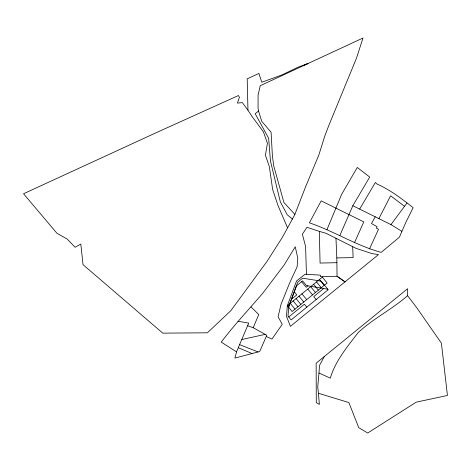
<?xml version="1.0" encoding="UTF-8"?>
<svg xmlns="http://www.w3.org/2000/svg" width="471" height="471" viewBox="0 0 471 471"><rect width="100%" height="100%" fill="white"/><g stroke="black" fill="none" stroke-linecap="round" stroke-linejoin="round"><path stroke-width="0.71" d="M247.964 110.208L242.347 102.619L237.449 103.084L239.421 97.226L238.444 95.542L157.326 132.186L23.55 193.752L56.897 233.227L67.182 239.074L75.107 247.269L80.812 244.072L83.026 264.661L162.778 333.144L207.387 332.803L230.808 310.719L266.986 261.44L282.182 237.625L287.575 227.882L277.937 205.368L272.65 189.495L269.306 166.451L265.403 155.23L267.422 143.284L263.448 131.851L251.967 116.384L247.964 110.208L247.193 78.851L258.897 73.447L261.788 82.242L281.758 75.013L298.013 67.212L307.969 63.532L303.224 65.752M318.979 373.014L319.521 365.378L324.307 356.535L407.568 288.729L407.58 295.688L416.723 307.681L441.398 343.165L447.45 395.469L416.211 402.157L367.727 432.996L358.761 427.674L348.858 402.534L318.42 393.285L317.76 386.826L318.979 373.014L330.301 378.148C335.452 360.786 347.333 346.697 358.195 332.573C373.291 318.573 392.066 309.306 407.58 295.688M236.519 351.855L234.905 358.09L259.032 351.69L259.933 350.966L266.792 335.287L253.204 327.71L247.616 325.738L236.519 351.855L221.229 342.123C234.169 325.049 248.847 309.418 262.753 293.25L284.048 265.144L295.258 246.769L297.772 258.155L297.124 266.804L289.565 283.142L281.052 304.242L278.084 316.818L282.259 324.289L271.955 339.079L266.292 336.477M288.77 306.715L296.565 285.791L302.6 280.875L306.444 285.597L327.775 289.188M294.881 214.405L305.844 186.163L318.814 155.106L324.654 136.431L328.676 125.828L356.465 58.233L363 38.004L260.239 85.704L258.084 95.136L258.067 108.224L258.55 111.009L261.746 121.312L271.084 132.216L272.391 155.83L273.751 165.904L283.901 202.459L294.881 214.405L287.575 227.882M354.598 242.435L363.812 221.906L321.193 200.864L309.37 222.824C333.945 231.12 356.1 245.55 381.186 252.385L399.402 237.166L405.896 222.265L413.126 207.687C401.751 198.697 390.188 189.866 376.841 183.937L375.352 182.495L359.661 209.095M327.004 229.583L341.646 194.311L357.265 167.47L369.706 177.049L352.838 205.715L339.791 235.671M253.204 327.71L258.762 314.546L251.096 306.998M247.616 325.738L248.794 323.088L237.949 321.281M369.494 248.941L378.513 229.242L376.341 228.152L377.13 226.722L371.507 223.572L375.216 216.807M378.902 218.632L390.6 195.777L404.53 206.316M352.838 205.715L390.971 224.614L406.968 203.03M324.307 356.535L316.141 363.218L316.276 402.623L319.373 404.424L318.42 393.285M291.602 299.12L296.807 294.875L294.316 291.82M307.904 285.832L306.15 287.263L301.605 281.687M288.741 316.989L304.419 304.213L306.821 307.157M323.671 288.529L313.763 296.6L316.159 299.544M258.55 111.009L255.176 113.705L268.641 138.239L270.448 160.952L280.316 201.812L287.216 214.782L292.515 219.086M241.835 339.514L265.167 334.381M319.326 231.349L326.103 233.333L356.117 248.382L371.96 253.592L378.472 254.599L290.43 326.338L286.48 316.318L287.339 305.697L296.577 280.899L305.137 274.222L320.362 275.146L320.421 276.712L337.036 276.247L345.007 281.87L337.036 276.247L336.9 262.688L320.074 263.065L319.326 231.349L306.957 227.299L302.382 234.193L305.602 246.527L306.444 274.305M335.964 238.244L336.812 257.902L353.138 257.613L352.655 246.545M239.633 344.637L258.031 351.955M238.355 347.739L252.062 353.533M390.971 224.614L401.845 231.32M319.45 279.533L324.207 285.373M316.53 281.911L321.287 287.752M313.609 284.29L318.367 290.13M310.689 286.668L315.446 292.509M307.775 289.047L312.532 294.887M301.935 293.804L306.692 299.644M299.014 296.182L303.771 302.023M296.094 298.561L300.851 304.401M293.18 300.94L297.937 306.78M290.26 303.318L295.017 309.159M336.812 257.902L336.9 262.688M288.823 306.026L288.005 316.088L291.137 319.933L328.21 289.724L321.24 281.163L302.606 278.178L297.713 282.17L288.823 306.026M322.37 277.154L287.339 305.697L292.097 311.537L327.127 282.994L322.37 277.154"/></g></svg>
